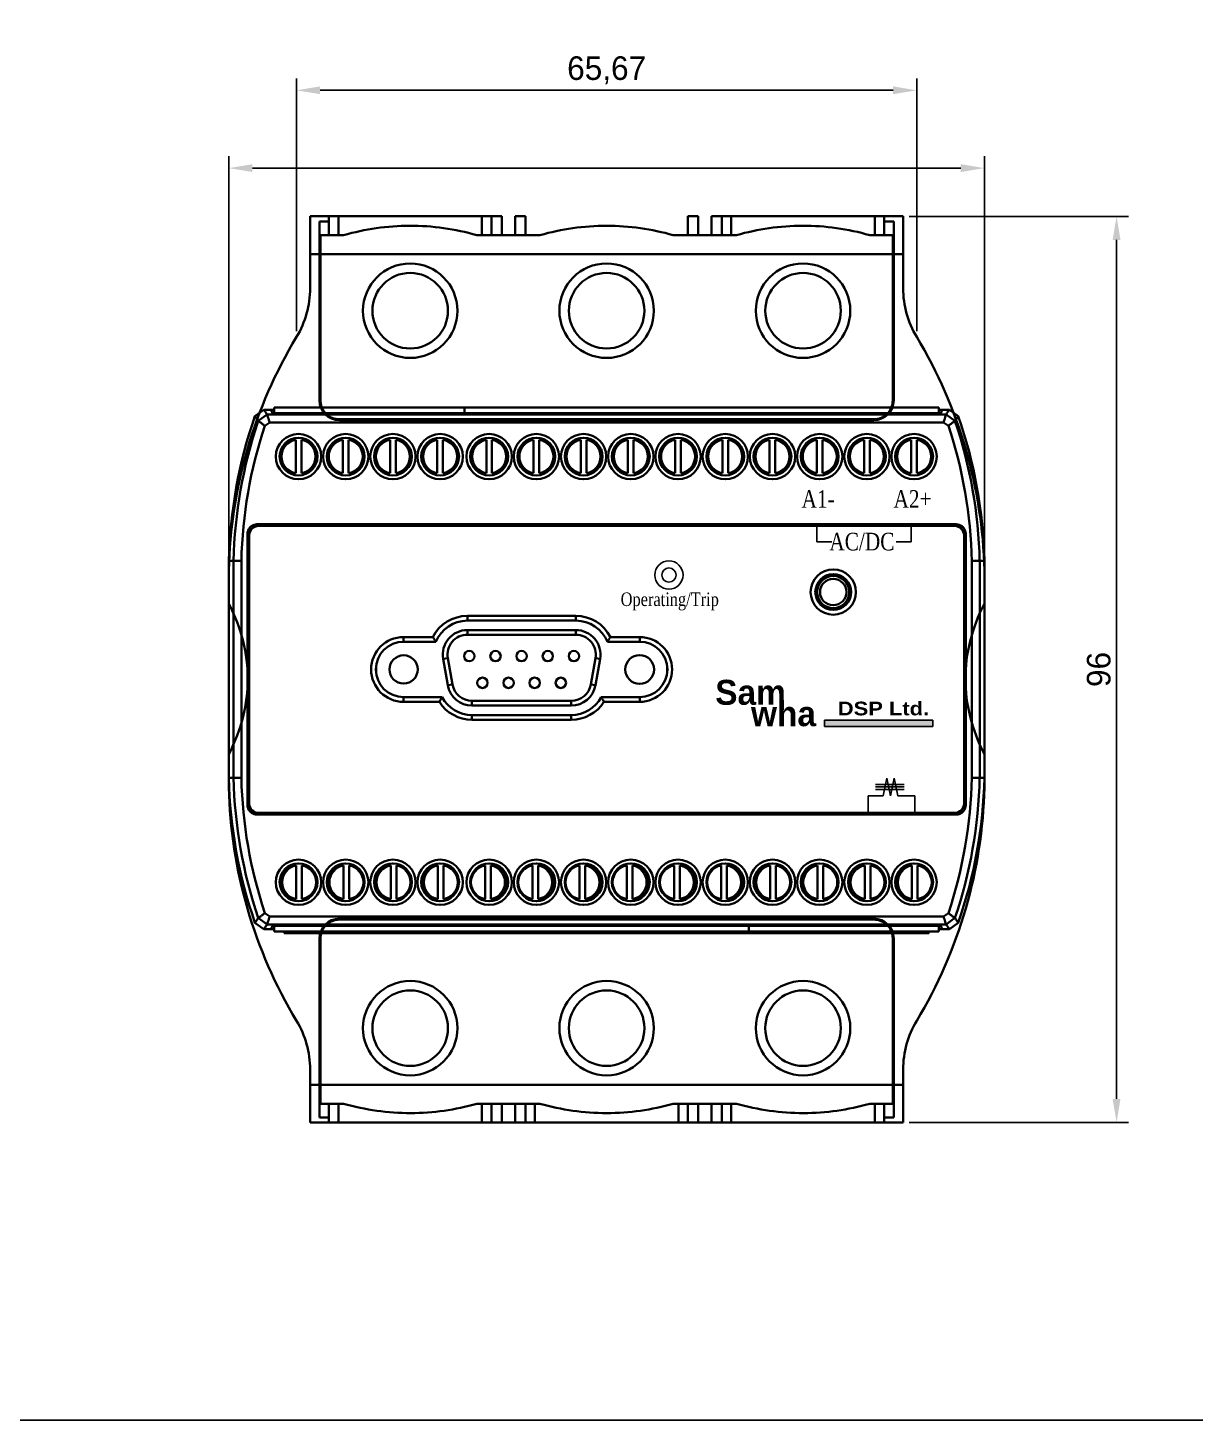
# Model space of a CAD drawing. Header units: millimetres. Extents: x 25 to 865, y 25 to 606.
# Drawn here: x 460.8 to 584.4, y 24.7 to 172.2 of the extents above; entities that cross this region are included whole.
import ezdxf
from ezdxf.enums import TextEntityAlignment as Align

# ---------------------------------------------------------------- set-up
doc = ezdxf.new("R2010")
doc.units = ezdxf.units.MM
doc.linetypes.add('CENTER', pattern=[2, 1.25, -0.25, 0.25, -0.25])
for name, color, linetype in [('02___PRT_ALL_AXES', 7, 'Continuous'), ('03___PRT_ALL_CURVES', 7, 'Continuous'), ('1', 1, 'CENTER'), ('3', 3, 'Continuous'), ('4', 133, 'Continuous'), ('40', 4, 'Continuous'), ('55', 5, 'Continuous'), ('도면층1', 7, 'Continuous')]:
    doc.layers.add(name, color=color, linetype=linetype)
doc.styles.add('SS', font='batang.ttc', dxfattribs={"width": 0.8})
doc.styles.get("Standard").update_dxf_attribs({"font": 'BareunDotumPro1.ttf'})
doc.dimstyles.new('ISO-25', dxfattribs={"dimtxt": 2.5, "dimasz": 2.5, "dimexe": 1.25, "dimexo": 0.625, "dimtad": 1, "dimtxsty": 'Standard', "dimcen": 2.5, "dimadec": 0, "dimazin": 0, "dimtfac": 1, "dimtmove": 0, "dimatfit": 3, "dimfxl": 0, "dimarcsym": 0})

# ---------------------------------------------------------------- blocks, each defined once
blk = doc.blocks.new('*D32')
at = {"color": 0, "lineweight": -2}
for p, q in [((554.08, 152.2), (577.31, 152.2)), ((576.06, 58.7), (576.06, 149.7)), ((554.08, 56.2), (577.31, 56.2))]:
    blk.add_line(p, q, dxfattribs=at)
at = {"color": 0}
for points in [[(576.47, 149.7), (575.64, 149.7), (576.06, 152.2)], [(575.64, 58.7), (576.47, 58.7), (576.06, 56.2)]]:
    blk.add_solid(points, dxfattribs=at)
at = {"layer": 'Defpoints', "color": 0}
for p in [(553.46, 152.2), (576.06, 152.2), (553.46, 56.2)]:
    blk.add_point(p, dxfattribs=at)
at = {"color": 0, "insert": (574.18, 104.2), "char_height": 2.5, "attachment_point": 5, "rotation": 90}
blk.add_mtext('96', dxfattribs=at)
blk = doc.blocks.new('*D40')
at = {"color": 0, "lineweight": -2}
for p, q in [((489.22, 140.05), (489.22, 166.8)), ((554.89, 140.05), (554.89, 166.8)), ((491.72, 165.55), (552.39, 165.55))]:
    blk.add_line(p, q, dxfattribs=at)
at = {"color": 0}
for points in [[(491.72, 165.97), (491.72, 165.14), (489.22, 165.55)], [(552.39, 165.14), (552.39, 165.97), (554.89, 165.55)]]:
    blk.add_solid(points, dxfattribs=at)
at = {"layer": 'Defpoints', "color": 0}
for p in [(554.89, 165.55), (489.22, 139.42), (554.89, 139.42)]:
    blk.add_point(p, dxfattribs=at)
at = {"color": 0, "insert": (522.06, 167.67), "char_height": 2.5, "attachment_point": 5}
blk.add_mtext('65,67', dxfattribs=at)

msp = doc.modelspace()

# ---------------------------------------------------------------- hatches: boundary and pattern name
msp.add_hatch(color=5).paths.add_polyline_path([(545.133, 98.173), (545.133, 98.826), (556.603, 98.826), (556.603, 98.173)])

# ---------------------------------------------------------------- linework, layer by layer
for p, q in [((482.057, 116.329), (482.057, 158.561)), ((562.057, 116.329), (562.057, 158.561)), ((484.557, 157.311), (559.557, 157.311)), ((545.919, 117.727), (544.321, 117.727)), ((554.321, 117.727), (552.723, 117.727)), ((550.532, 92.012), (553.565, 92.012)), ((550.532, 91.753), (553.565, 91.753)), ((550.532, 91.495), (553.565, 91.495)), ((551.347, 90.819), (551.737, 92.688)), ((551.737, 92.688), (552.127, 90.819)), ((552.127, 90.819), (552.517, 92.688)), ((552.517, 92.688), (552.907, 90.819)), ((551.347, 90.819), (549.749, 90.819)), ((554.684, 90.819), (552.907, 90.819))]:
    msp.add_line(p, q)
at = {"color": 0, "linetype": 'ByBlock', "lineweight": 35}
for p, q in [((484.818, 131.033), (485.762, 131.704)), ((485.762, 131.704), (486.867, 131.704)), ((486.508, 131.704), (486.677, 131.366)), ((557.436, 131.366), (486.677, 131.366)), ((486.867, 131.954), (506.992, 131.954)), ((486.867, 131.366), (486.867, 131.954)), ((506.992, 131.954), (506.992, 131.366)), ((506.994, 131.954), (557.244, 131.954)), ((506.994, 131.366), (506.994, 131.954)), ((557.244, 131.954), (557.244, 131.366)), ((557.244, 131.704), (558.351, 131.704)), ((557.605, 131.704), (557.436, 131.366)), ((558.351, 131.704), (559.295, 131.033)), ((486.116, 131.208), (485.17, 130.53)), ((486.382, 130.38), (485.869, 130.013)), ((557.997, 131.208), (486.116, 131.208)), ((557.731, 130.38), (486.382, 130.38)), ((558.245, 130.013), (557.731, 130.38)), ((558.944, 130.53), (557.997, 131.208)), ((489.129, 128.529), (489.129, 124.979)), ((489.729, 128.529), (489.729, 124.979)), ((494.129, 128.529), (494.129, 124.979)), ((494.729, 128.529), (494.729, 124.979)), ((499.129, 128.529), (499.129, 124.979)), ((499.729, 128.529), (499.729, 124.979)), ((504.129, 128.529), (504.129, 124.979)), ((504.729, 128.529), (504.729, 124.979)), ((509.319, 128.529), (509.319, 124.979)), ((509.919, 128.529), (509.919, 124.979)), ((514.319, 128.529), (514.319, 124.979)), ((514.919, 128.529), (514.919, 124.979)), ((519.319, 128.529), (519.319, 124.979)), ((519.919, 128.529), (519.919, 124.979)), ((524.319, 128.529), (524.319, 124.979)), ((524.919, 128.529), (524.919, 124.979)), ((529.319, 128.529), (529.319, 124.979)), ((529.919, 128.529), (529.919, 124.979)), ((534.319, 128.529), (534.319, 124.979)), ((534.919, 128.529), (534.919, 124.979)), ((539.319, 128.529), (539.319, 124.979)), ((539.919, 128.529), (539.919, 124.979)), ((544.319, 128.529), (544.319, 124.979)), ((544.919, 128.529), (544.919, 124.979)), ((549.319, 128.529), (549.319, 124.979)), ((549.919, 128.529), (549.919, 124.979)), ((554.319, 128.529), (554.319, 124.979)), ((554.919, 128.529), (554.919, 124.979)), ((559.081, 119.579), (485.032, 119.579)), ((485.032, 119.579), (485.056, 119.554)), ((559.057, 119.554), (485.056, 119.554)), ((559.081, 119.579), (559.057, 119.554)), ((484.032, 118.579), (484.032, 89.83)), ((484.032, 118.579), (484.057, 118.554)), ((484.057, 118.554), (484.057, 89.854)), ((484.207, 118.404), (484.207, 90.004)), ((558.907, 119.404), (485.207, 119.404)), ((559.907, 90.004), (559.907, 118.404)), ((560.081, 118.579), (560.057, 118.554)), ((560.057, 89.854), (560.057, 118.554)), ((560.081, 89.83), (560.081, 118.579)), ((482.057, 92.704), (482.057, 115.704)), ((482.057, 115.704), (482.552, 115.699)), ((482.552, 115.699), (482.552, 92.71)), ((483.38, 115.699), (482.552, 115.699)), ((483.38, 115.683), (483.38, 92.725)), ((560.733, 115.699), (561.561, 115.699)), ((560.733, 92.725), (560.733, 115.683)), ((562.057, 115.704), (561.561, 115.699)), ((561.561, 92.71), (561.561, 115.699)), ((562.057, 115.704), (562.057, 92.704)), ((507.307, 109.874), (507.307, 109.374)), ((507.307, 109.874), (518.807, 109.874)), ((507.307, 109.374), (518.807, 109.374)), ((518.807, 109.874), (518.807, 109.374)), ((507.307, 107.874), (507.307, 108.374)), ((518.807, 108.374), (507.307, 108.374)), ((518.807, 107.874), (507.307, 107.874)), ((518.807, 107.874), (518.807, 108.374)), ((500.557, 107.639), (500.557, 107.139)), ((500.557, 107.639), (503.655, 107.639)), ((500.557, 107.139), (503.975, 107.139)), ((522.138, 107.139), (525.557, 107.139)), ((522.458, 107.639), (525.557, 107.639)), ((525.557, 107.639), (525.557, 107.139)), ((505.238, 105.41), (504.746, 105.323)), ((504.746, 105.323), (505.24, 102.523)), ((505.238, 105.41), (505.732, 102.61)), ((520.381, 102.61), (520.875, 105.41)), ((520.873, 102.523), (521.367, 105.323)), ((520.875, 105.41), (521.367, 105.323)), ((505.732, 102.61), (505.24, 102.523)), ((520.381, 102.61), (520.873, 102.523)), ((500.557, 100.769), (500.557, 101.269)), ((504.63, 101.269), (500.557, 101.269)), ((504.344, 100.769), (500.557, 100.769)), ((507.8, 100.874), (507.8, 100.374)), ((507.8, 100.874), (518.313, 100.874)), ((507.8, 100.374), (518.313, 100.374)), ((518.313, 100.874), (518.313, 100.374)), ((525.557, 101.269), (521.483, 101.269)), ((525.557, 100.769), (521.769, 100.769)), ((525.557, 100.769), (525.557, 101.269)), ((507.8, 98.874), (507.8, 99.374)), ((518.313, 99.374), (507.8, 99.374)), ((518.313, 98.874), (507.8, 98.874)), ((518.313, 98.874), (518.313, 99.374)), ((482.057, 92.704), (482.552, 92.71)), ((483.38, 92.71), (482.552, 92.71)), ((560.733, 92.71), (561.561, 92.71)), ((562.057, 92.704), (561.561, 92.71)), ((484.032, 89.83), (484.057, 89.854)), ((485.032, 88.83), (485.056, 88.854)), ((485.032, 88.83), (559.081, 88.83)), ((485.056, 88.854), (559.057, 88.854)), ((485.207, 89.004), (558.907, 89.004)), ((559.081, 88.83), (559.057, 88.854)), ((560.081, 89.83), (560.057, 89.854)), ((489.194, 79.879), (489.194, 83.429)), ((489.794, 79.879), (489.794, 83.429)), ((494.194, 79.879), (494.194, 83.429)), ((494.794, 79.879), (494.794, 83.429)), ((499.194, 79.879), (499.194, 83.429)), ((499.794, 79.879), (499.794, 83.429)), ((504.194, 79.879), (504.194, 83.429)), ((504.794, 79.879), (504.794, 83.429)), ((509.194, 79.879), (509.194, 83.429)), ((509.794, 79.879), (509.794, 83.429)), ((514.194, 79.879), (514.194, 83.429)), ((514.794, 79.879), (514.794, 83.429)), ((519.194, 79.879), (519.194, 83.429)), ((519.794, 79.879), (519.794, 83.429)), ((524.194, 79.879), (524.194, 83.429)), ((524.794, 79.879), (524.794, 83.429)), ((529.194, 79.879), (529.194, 83.429)), ((529.794, 79.879), (529.794, 83.429)), ((534.194, 79.879), (534.194, 83.429)), ((534.794, 79.879), (534.794, 83.429)), ((539.384, 79.879), (539.384, 83.429)), ((539.984, 79.879), (539.984, 83.429)), ((544.384, 79.879), (544.384, 83.429)), ((544.984, 79.879), (544.984, 83.429)), ((549.384, 79.879), (549.384, 83.429)), ((549.984, 79.879), (549.984, 83.429)), ((554.384, 79.879), (554.384, 83.429)), ((554.984, 79.879), (554.984, 83.429)), ((485.869, 78.396), (486.382, 78.028)), ((557.731, 78.028), (558.245, 78.396)), ((485.762, 76.704), (484.818, 77.375)), ((485.17, 77.878), (486.116, 77.2)), ((486.869, 76.704), (485.762, 76.704)), ((486.116, 77.2), (557.997, 77.2)), ((486.382, 78.028), (557.731, 78.028)), ((486.508, 76.704), (486.677, 77.043)), ((486.677, 77.043), (557.436, 77.043)), ((486.869, 76.454), (486.869, 77.043)), ((537.119, 77.043), (537.119, 76.454)), ((537.122, 76.454), (537.122, 77.043)), ((557.247, 77.043), (557.247, 76.454)), ((558.351, 76.704), (557.247, 76.704)), ((557.605, 76.704), (557.436, 77.043)), ((557.997, 77.2), (558.944, 77.878)), ((559.295, 77.375), (558.351, 76.704)), ((537.119, 76.454), (486.869, 76.454)), ((487.917, 76.454), (487.919, 76.284)), ((556.194, 76.284), (487.919, 76.284)), ((500.555, 76.284), (500.555, 76.454)), ((557.247, 76.454), (537.122, 76.454)), ((543.558, 76.284), (543.558, 76.454)), ((556.197, 76.454), (556.194, 76.284))]:
    msp.add_line(p, q, dxfattribs=at)
at = {"color": 7, "linetype": 'Continuous'}
for p, q in [((544.321, 117.727), (544.321, 119.426)), ((554.321, 117.727), (554.321, 119.426)), ((549.749, 89.121), (549.749, 90.819)), ((554.684, 89.121), (554.684, 90.819))]:
    msp.add_line(p, q, dxfattribs=at)
at = {"color": 5}
for p, q in [((545.133, 98.826), (556.603, 98.826)), ((545.133, 98.173), (545.133, 98.826)), ((556.603, 98.826), (556.603, 98.173)), ((556.603, 98.173), (545.133, 98.173))]:
    msp.add_line(p, q, dxfattribs=at)
msp.add_lwpolyline([(25.35, 605.717), (865.266, 605.717), (865.266, 24.679), (25.35, 24.679)], close=True)
at = {"color": 0, "linetype": 'ByBlock', "lineweight": 35}
for centre, radius in [((489.429, 126.754), 2.4), ((489.429, 126.754), 2), ((494.429, 126.754), 2.4), ((494.429, 126.754), 2), ((499.429, 126.754), 2.4), ((499.429, 126.754), 2), ((504.429, 126.754), 2.4), ((504.429, 126.754), 2), ((509.619, 126.754), 2.4), ((509.619, 126.754), 2), ((514.619, 126.754), 2.4), ((514.619, 126.754), 2), ((519.619, 126.754), 2.4), ((519.619, 126.754), 2), ((524.619, 126.754), 2.4), ((524.619, 126.754), 2), ((529.619, 126.754), 2.4), ((529.619, 126.754), 2), ((534.619, 126.754), 2.4), ((534.619, 126.754), 2), ((539.619, 126.754), 2.4), ((539.619, 126.754), 2), ((544.619, 126.754), 2.4), ((544.619, 126.754), 2), ((549.619, 126.754), 2.4), ((549.619, 126.754), 2), ((554.619, 126.754), 2.4), ((554.619, 126.754), 2), ((546.057, 112.404), 2.4), ((546.057, 112.404), 1.9), ((546.057, 112.404), 1.7), ((546.057, 112.404), 1.4), ((507.517, 105.624), 0.55), ((510.287, 105.624), 0.55), ((513.057, 105.624), 0.55), ((515.827, 105.624), 0.55), ((518.597, 105.624), 0.55), ((508.907, 102.784), 0.55), ((511.677, 102.784), 0.55), ((514.437, 102.784), 0.55), ((517.207, 102.784), 0.55), ((489.429, 81.654), 2.4), ((489.429, 81.654), 2), ((494.429, 81.654), 2.4), ((494.429, 81.654), 2), ((499.429, 81.654), 2.4), ((499.429, 81.654), 2), ((504.429, 81.654), 2.4), ((504.429, 81.654), 2), ((509.619, 81.654), 2.4), ((509.619, 81.654), 2), ((514.619, 81.654), 2.4), ((514.619, 81.654), 2), ((519.619, 81.654), 2.4), ((519.619, 81.654), 2), ((524.619, 81.654), 2.4), ((524.619, 81.654), 2), ((529.619, 81.654), 2.4), ((529.619, 81.654), 2), ((534.619, 81.654), 2.4), ((534.619, 81.654), 2), ((539.619, 81.654), 2.4), ((539.619, 81.654), 2), ((544.619, 81.654), 2.4), ((544.619, 81.654), 2), ((549.619, 81.654), 2.4), ((549.619, 81.654), 2), ((554.619, 81.654), 2.4), ((554.619, 81.654), 2)]:
    msp.add_circle(centre, radius, dxfattribs=at)
for centre, radius, start, end in [((532.045, 114.613), 50, 160.82791, 178.74912), ((532.045, 114.613), 49.504, 161.24388, 178.74287), ((532.045, 114.613), 48.677, 161.5561, 178.73961), ((512.068, 114.613), 48.677, 1.26039, 18.4439), ((512.068, 114.613), 49.504, 1.25713, 18.75612), ((512.068, 114.613), 50, 1.25088, 19.17209), ((489.429, 126.754), 1.8, 99.59407, 260.40593), ((489.429, 126.754), 1.8, 279.59407, 80.40593), ((494.429, 126.754), 1.8, 99.59407, 260.40593), ((494.429, 126.754), 1.8, 279.59407, 80.40593), ((499.429, 126.754), 1.8, 99.59407, 260.40593), ((499.429, 126.754), 1.8, 279.59407, 80.40593), ((504.429, 126.754), 1.8, 99.59407, 260.40593), ((504.429, 126.754), 1.8, 279.59407, 80.40593), ((509.619, 126.754), 1.8, 99.59407, 260.40593), ((509.619, 126.754), 1.8, 279.59407, 80.40593), ((514.619, 126.754), 1.8, 99.59407, 260.40593), ((514.619, 126.754), 1.8, 279.59407, 80.40593), ((519.619, 126.754), 1.8, 99.59407, 260.40593), ((519.619, 126.754), 1.8, 279.59407, 80.40593), ((524.619, 126.754), 1.8, 99.59407, 260.40593), ((524.619, 126.754), 1.8, 279.59407, 80.40593), ((529.619, 126.754), 1.8, 99.59407, 260.40593), ((529.619, 126.754), 1.8, 279.59407, 80.40593), ((534.619, 126.754), 1.8, 99.59407, 260.40593), ((534.619, 126.754), 1.8, 279.59407, 80.40593), ((539.619, 126.754), 1.8, 99.59407, 260.40593), ((539.619, 126.754), 1.8, 279.59407, 80.40593), ((544.619, 126.754), 1.8, 99.59407, 260.40593), ((544.619, 126.754), 1.8, 279.59407, 80.40593), ((549.619, 126.754), 1.8, 99.59407, 260.40593), ((549.619, 126.754), 1.8, 279.59407, 80.40593), ((554.619, 126.754), 1.8, 99.59407, 260.40593), ((554.619, 126.754), 1.8, 279.59407, 80.40593), ((485.207, 118.404), 1, 90, 180), ((558.907, 118.404), 1, 0, 90), ((507.307, 105.774), 4.1, 90, 152.94355), ((507.307, 105.774), 3.6, 90, 157.71793), ((518.807, 105.774), 4.1, 27.05719, 90), ((518.807, 105.774), 3.6, 22.28207, 90), ((507.307, 105.774), 2.6, 90, 190), ((507.307, 105.774), 2.1, 90, 190), ((518.807, 105.774), 2.6, 350, 90), ((518.807, 105.774), 2.1, 350, 90), ((500.557, 104.204), 3.435, 90, 270), ((500.557, 104.204), 2.935, 90, 270), ((525.557, 104.204), 3.435, 270, 90), ((525.557, 104.204), 2.935, 270, 90), ((507.8, 102.974), 2.6, 190, 270), ((507.8, 102.974), 2.1, 190, 270), ((518.313, 102.974), 2.1, 270, 350), ((518.313, 102.974), 2.6, 270, 350), ((507.8, 102.974), 4.1, 212.5345, 270), ((507.8, 102.974), 3.6, 208.26896, 270), ((518.313, 102.974), 3.6, 270, 331.73104), ((518.313, 102.974), 4.1, 270, 327.4655), ((532.045, 93.796), 50, 181.25088, 199.17209), ((532.045, 93.796), 49.504, 181.25713, 198.75612), ((532.045, 93.796), 48.677, 181.26039, 198.4439), ((512.068, 93.796), 48.677, 341.5561, 358.73961), ((512.068, 93.796), 49.504, 341.24388, 358.74287), ((512.068, 93.796), 50, 340.82791, 358.74912), ((485.207, 90.004), 1, 180, 270), ((558.907, 90.004), 1, 270, 0), ((489.494, 81.654), 1.8, 99.59407, 260.40593), ((489.494, 81.654), 1.8, 279.59407, 80.40593), ((494.494, 81.654), 1.8, 99.59407, 260.40593), ((494.494, 81.654), 1.8, 279.59407, 80.40593), ((499.494, 81.654), 1.8, 99.59407, 260.40593), ((499.494, 81.654), 1.8, 279.59407, 80.40593), ((504.494, 81.654), 1.8, 99.59407, 260.40593), ((504.494, 81.654), 1.8, 279.59407, 80.40593), ((509.494, 81.654), 1.8, 99.59407, 260.40593), ((509.494, 81.654), 1.8, 279.59407, 80.40593), ((514.494, 81.654), 1.8, 99.59407, 260.40593), ((514.494, 81.654), 1.8, 279.59407, 80.40593), ((519.494, 81.654), 1.8, 99.59407, 260.40593), ((519.494, 81.654), 1.8, 279.59407, 80.40593), ((524.494, 81.654), 1.8, 99.59407, 260.40593), ((524.494, 81.654), 1.8, 279.59407, 80.40593), ((529.494, 81.654), 1.8, 99.59407, 260.40593), ((529.494, 81.654), 1.8, 279.59407, 80.40593), ((534.494, 81.654), 1.8, 99.59407, 260.40593), ((534.494, 81.654), 1.8, 279.59407, 80.40593), ((539.684, 81.654), 1.8, 99.59407, 260.40593), ((539.684, 81.654), 1.8, 279.59407, 80.40593), ((544.684, 81.654), 1.8, 99.59407, 260.40593), ((544.684, 81.654), 1.8, 279.59407, 80.40593), ((549.684, 81.654), 1.8, 99.59407, 260.40593), ((549.684, 81.654), 1.8, 279.59407, 80.40593), ((554.684, 81.654), 1.8, 99.59407, 260.40593), ((554.684, 81.654), 1.8, 279.59407, 80.40593)]:
    msp.add_arc(centre, radius, start, end, dxfattribs=at)
for points, knots in [([(486.116, 131.208), (486.081, 131.257), (486.004, 131.365), (485.886, 131.53), (485.803, 131.647), (485.762, 131.704)], [0, 0, 0, 0, 0.17899192, 0.39786681, 0.60925193, 0.60925193, 0.60925193, 0.60925193]), ([(557.997, 131.208), (558.032, 131.257), (558.109, 131.364), (558.227, 131.53), (558.31, 131.647), (558.351, 131.704)], [0, 0, 0, 0, 0.17820854, 0.39708416, 0.60925193, 0.60925193, 0.60925193, 0.60925193]), ([(485.169, 130.53), (485.135, 130.579), (485.058, 130.689), (484.941, 130.856), (484.858, 130.975), (484.818, 131.033)], [0, 0, 0, 0, 0.18024777, 0.40064801, 0.61349574, 0.61349574, 0.61349574, 0.61349574]), ([(485.169, 130.53), (485.244, 130.473), (485.405, 130.37), (485.632, 130.189), (485.79, 130.073), (485.869, 130.013)], [0, 0, 0, 0, 0.28246747, 0.5729897, 0.87011684, 0.87011684, 0.87011684, 0.87011684]), ([(486.116, 131.208), (486.146, 131.119), (486.191, 130.933), (486.29, 130.66), (486.35, 130.474), (486.382, 130.38)], [0, 0, 0, 0, 0.28287008, 0.57326512, 0.86975369, 0.86975369, 0.86975369, 0.86975369]), ([(557.997, 131.208), (557.967, 131.119), (557.922, 130.933), (557.823, 130.66), (557.763, 130.474), (557.731, 130.38)], [0, 0, 0, 0, 0.28287466, 0.57326965, 0.86975368, 0.86975368, 0.86975368, 0.86975368]), ([(558.944, 130.53), (558.869, 130.473), (558.708, 130.37), (558.481, 130.189), (558.323, 130.073), (558.244, 130.013)], [0, 0, 0, 0, 0.28246279, 0.57298506, 0.87011686, 0.87011686, 0.87011686, 0.87011686]), ([(558.944, 130.53), (558.978, 130.579), (559.055, 130.688), (559.172, 130.856), (559.255, 130.975), (559.295, 131.033)], [0, 0, 0, 0, 0.17945891, 0.39985993, 0.61349574, 0.61349574, 0.61349574, 0.61349574]), ([(484.032, 118.579), (484.032, 118.683), (484.065, 118.893), (484.21, 119.176), (484.435, 119.401), (484.718, 119.546), (484.928, 119.579), (485.032, 119.579)], [0, 0, 0, 0, 0.31286, 0.6256693, 0.9384589, 1.2512679, 1.5641278, 1.5641278, 1.5641278, 1.5641278]), ([(485.056, 119.554), (484.952, 119.554), (484.742, 119.521), (484.459, 119.377), (484.234, 119.152), (484.09, 118.869), (484.057, 118.659), (484.057, 118.554)], [0, 0, 0, 0, 0.3128599, 0.6256689, 0.9384586, 1.2512678, 1.5641278, 1.5641278, 1.5641278, 1.5641278]), ([(560.057, 118.554), (560.057, 118.659), (560.023, 118.869), (559.879, 119.152), (559.654, 119.377), (559.371, 119.521), (559.161, 119.554), (559.057, 119.554)], [0, 0, 0, 0, 0.3128599, 0.6256689, 0.9384586, 1.2512678, 1.5641278, 1.5641278, 1.5641278, 1.5641278]), ([(559.081, 119.579), (559.185, 119.579), (559.395, 119.546), (559.679, 119.401), (559.903, 119.176), (560.048, 118.893), (560.081, 118.683), (560.081, 118.579)], [0, 0, 0, 0, 0.31286, 0.6256693, 0.9384589, 1.2512679, 1.5641278, 1.5641278, 1.5641278, 1.5641278]), ([(503.975, 107.139), (503.939, 107.193), (503.867, 107.302), (503.76, 107.469), (503.69, 107.582), (503.655, 107.639)], [0, 0, 0, 0, 0.19415575, 0.39205987, 0.59372276, 0.59372276, 0.59372276, 0.59372276]), ([(522.138, 107.139), (522.174, 107.193), (522.246, 107.302), (522.352, 107.469), (522.423, 107.582), (522.458, 107.639)], [0, 0, 0, 0, 0.19410924, 0.39200941, 0.59371784, 0.59371784, 0.59371784, 0.59371784]), ([(504.63, 101.269), (504.597, 101.215), (504.533, 101.106), (504.438, 100.939), (504.375, 100.826), (504.344, 100.769)], [0, 0, 0, 0, 0.18852858, 0.38053284, 0.57601707, 0.57601707, 0.57601707, 0.57601707]), ([(521.483, 101.269), (521.516, 101.215), (521.58, 101.106), (521.675, 100.939), (521.738, 100.826), (521.769, 100.769)], [0, 0, 0, 0, 0.18852858, 0.38053284, 0.57601707, 0.57601707, 0.57601707, 0.57601707]), ([(485.032, 88.83), (484.928, 88.83), (484.718, 88.863), (484.435, 89.007), (484.21, 89.232), (484.065, 89.515), (484.032, 89.725), (484.032, 89.83)], [0, 0, 0, 0, 0.31286, 0.6256693, 0.9384589, 1.2512679, 1.5641278, 1.5641278, 1.5641278, 1.5641278]), ([(484.057, 89.854), (484.057, 89.75), (484.09, 89.54), (484.234, 89.257), (484.459, 89.032), (484.742, 88.887), (484.952, 88.854), (485.056, 88.854)], [0, 0, 0, 0, 0.3128599, 0.6256689, 0.9384586, 1.2512678, 1.5641278, 1.5641278, 1.5641278, 1.5641278]), ([(559.057, 88.854), (559.161, 88.854), (559.371, 88.887), (559.654, 89.032), (559.879, 89.257), (560.023, 89.54), (560.057, 89.75), (560.057, 89.854)], [0, 0, 0, 0, 0.3128599, 0.6256689, 0.9384586, 1.2512678, 1.5641278, 1.5641278, 1.5641278, 1.5641278]), ([(560.081, 89.83), (560.081, 89.725), (560.048, 89.515), (559.903, 89.232), (559.679, 89.007), (559.395, 88.863), (559.185, 88.83), (559.081, 88.83)], [0, 0, 0, 0, 0.31286, 0.6256693, 0.9384589, 1.2512679, 1.5641278, 1.5641278, 1.5641278, 1.5641278]), ([(485.169, 77.878), (485.244, 77.935), (485.405, 78.038), (485.632, 78.219), (485.79, 78.336), (485.869, 78.396)], [0, 0, 0, 0, 0.28246295, 0.57298523, 0.87011684, 0.87011684, 0.87011684, 0.87011684]), ([(558.944, 77.878), (558.869, 77.935), (558.708, 78.038), (558.481, 78.219), (558.323, 78.336), (558.244, 78.396)], [0, 0, 0, 0, 0.28246763, 0.57298986, 0.87011682, 0.87011682, 0.87011682, 0.87011682]), ([(485.169, 77.878), (485.135, 77.829), (485.059, 77.72), (484.941, 77.553), (484.859, 77.434), (484.818, 77.375)], [0, 0, 0, 0, 0.17945891, 0.39985993, 0.61349574, 0.61349574, 0.61349574, 0.61349574]), ([(486.116, 77.2), (486.081, 77.152), (486.004, 77.044), (485.886, 76.879), (485.803, 76.762), (485.762, 76.704)], [0, 0, 0, 0, 0.17820854, 0.39708416, 0.60925193, 0.60925193, 0.60925193, 0.60925193]), ([(486.116, 77.2), (486.146, 77.29), (486.191, 77.476), (486.29, 77.748), (486.35, 77.934), (486.382, 78.028)], [0, 0, 0, 0, 0.28287466, 0.57326965, 0.86975368, 0.86975368, 0.86975368, 0.86975368]), ([(557.997, 77.2), (557.967, 77.29), (557.922, 77.476), (557.823, 77.748), (557.763, 77.934), (557.731, 78.028)], [0, 0, 0, 0, 0.28287008, 0.57326512, 0.86975369, 0.86975369, 0.86975369, 0.86975369]), ([(557.997, 77.2), (558.032, 77.152), (558.109, 77.044), (558.227, 76.879), (558.311, 76.762), (558.351, 76.704)], [0, 0, 0, 0, 0.17899192, 0.39786681, 0.60925193, 0.60925193, 0.60925193, 0.60925193]), ([(558.944, 77.878), (558.978, 77.829), (559.055, 77.72), (559.172, 77.552), (559.255, 77.434), (559.295, 77.375)], [0, 0, 0, 0, 0.18024777, 0.40064801, 0.61349574, 0.61349574, 0.61349574, 0.61349574])]:
    msp.add_open_spline(points, degree=3, knots=knots, dxfattribs=at)
for points in [[(484.557, 157.727), (484.557, 156.894), (482.057, 157.311)], [(559.557, 157.727), (559.557, 156.894), (562.057, 157.311)]]:
    msp.add_solid(points)
at = {"layer": '02___PRT_ALL_AXES', "color": 0, "linetype": 'ByBlock', "lineweight": 35}
for p, q in [((497.652, 103.832), (497.652, 104.578)), ((528.462, 104.577), (528.462, 103.831))]:
    msp.add_line(p, q, dxfattribs=at)
for centre, radius in [((500.557, 104.204), 1.5), ((525.557, 104.204), 1.525)]:
    msp.add_circle(centre, radius, dxfattribs=at)
for centre, start, end in [((489.494, 81.654), 93.69703, 266.30815), ((494.494, 81.654), 93.69703, 266.30815), ((499.494, 81.654), 93.69703, 266.30815), ((504.494, 81.654), 93.69703, 266.30815), ((509.494, 81.654), 273.69457, 86.30569), ((514.494, 81.654), 273.69457, 86.30569), ((519.494, 81.654), 273.69457, 86.30569), ((524.494, 81.654), 273.69457, 86.30569), ((529.494, 81.654), 273.69457, 86.30569), ((534.494, 81.654), 273.69457, 86.30569), ((539.684, 81.654), 94.22842, 265.77923), ((544.684, 81.654), 94.22842, 265.77923), ((549.684, 81.654), 94.22842, 265.77923), ((554.684, 81.654), 94.22842, 265.77923)]:
    msp.add_arc(centre, 2, start, end, dxfattribs=at)
at = {"layer": '03___PRT_ALL_CURVES', "color": 4, "linetype": 'Continuous'}
msp.add_circle((528.654, 114.204), 0.75, dxfattribs=at)
at = {"layer": '1', "color": 0, "linetype": 'ByBlock', "lineweight": 35}
for centre, radius in [((501.257, 142.204), 5), ((501.257, 142.204), 4), ((522.057, 142.204), 5), ((522.057, 142.204), 4), ((542.857, 142.204), 5), ((542.857, 142.204), 4), ((501.257, 66.204), 5), ((522.057, 66.204), 5), ((542.857, 66.204), 5), ((501.257, 66.204), 4), ((522.057, 66.204), 4), ((542.857, 66.204), 4)]:
    msp.add_circle(centre, radius, dxfattribs=at)
at = {"layer": '3', "color": 0, "linetype": 'ByBlock', "lineweight": 35}
for p, q in [((491.757, 150.204), (494.199, 150.204)), ((491.757, 150.204), (491.757, 148.204)), ((508.314, 150.204), (514.999, 150.204)), ((529.114, 150.204), (535.799, 150.204)), ((549.914, 150.204), (552.357, 150.204)), ((552.357, 148.204), (552.357, 150.204)), ((552.357, 148.204), (491.757, 148.204)), ((491.757, 60.204), (552.357, 60.204)), ((491.757, 60.204), (491.757, 58.204)), ((552.357, 58.204), (552.357, 60.204)), ((494.199, 58.204), (491.757, 58.204)), ((514.999, 58.204), (508.314, 58.204)), ((535.799, 58.204), (529.114, 58.204)), ((552.357, 58.204), (549.914, 58.204))]:
    msp.add_line(p, q, dxfattribs=at)
for points, degree, knots in [([(494.199, 150.204), (496.488, 150.866), (498.81, 151.2), (503.611, 151.209), (506.011, 150.87), (508.314, 150.204)], 3, [0, 0, 0, 0, 0.5, 0.5, 1, 1, 1, 1]), ([(529.114, 150.204), (526.821, 150.867), (524.483, 151.205), (519.624, 151.204), (517.292, 150.867), (514.999, 150.204)], 3, [0, 0, 0, 0, 0.5, 0.5, 1, 1, 1, 1]), ([(535.799, 150.204), (538.088, 150.866), (540.41, 151.2), (545.211, 151.209), (547.611, 150.87), (549.914, 150.204)], 3, [0, 0, 0, 0, 0.5, 0.5, 1, 1, 1, 1]), ([(491.757, 132.704), (491.757, 142.986), (491.757, 148.204)], 1, [0, 0, 0.6633277, 1, 1]), ([(552.357, 132.704), (552.357, 142.986), (552.357, 148.204)], 1, [0, 0, 0.6633277, 1, 1]), ([(491.757, 132.704), (491.757, 132.572), (491.77, 132.442), (491.808, 132.251), (491.823, 132.187), (491.861, 132.062), (491.884, 131.999), (491.959, 131.818), (492.02, 131.703), (492.165, 131.486), (492.25, 131.383), (492.434, 131.198), (492.535, 131.116), (492.698, 131.006), (492.755, 130.972), (492.871, 130.91), (492.988, 130.854), (493.111, 130.81), (493.236, 130.772), (493.3, 130.756), (493.494, 130.717), (493.625, 130.704), (493.757, 130.704)], 3, [0, 0, 0, 0, 0.125, 0.125, 0.1875, 0.1875, 0.25, 0.25, 0.375, 0.375, 0.5, 0.5, 0.625, 0.625, 0.6875, 0.6875, 0.75, 0.8125, 0.8125, 0.875, 0.875, 1, 1, 1, 1]), ([(550.357, 130.704), (550.489, 130.704), (550.618, 130.717), (550.81, 130.755), (550.873, 130.771), (550.999, 130.809), (551.061, 130.831), (551.243, 130.907), (551.358, 130.968), (551.575, 131.113), (551.678, 131.197), (551.863, 131.382), (551.945, 131.482), (552.055, 131.646), (552.089, 131.703), (552.151, 131.818), (552.207, 131.936), (552.251, 132.059), (552.289, 132.184), (552.305, 132.248), (552.344, 132.442), (552.357, 132.572), (552.357, 132.704)], 3, [0, 0, 0, 0, 0.125, 0.125, 0.1875, 0.1875, 0.25, 0.25, 0.375, 0.375, 0.5, 0.5, 0.625, 0.625, 0.6875, 0.6875, 0.75, 0.8125, 0.8125, 0.875, 0.875, 1, 1, 1, 1]), ([(493.757, 77.704), (493.625, 77.704), (493.495, 77.691), (493.303, 77.653), (493.24, 77.637), (493.114, 77.599), (493.052, 77.577), (492.87, 77.502), (492.755, 77.441), (492.538, 77.296), (492.435, 77.211), (492.251, 77.027), (492.168, 76.926), (492.058, 76.762), (492.024, 76.706), (491.962, 76.59), (491.907, 76.472), (491.862, 76.35), (491.824, 76.225), (491.808, 76.161), (491.77, 75.967), (491.757, 75.836), (491.757, 75.704)], 3, [0, 0, 0, 0, 0.125, 0.125, 0.1875, 0.1875, 0.25, 0.25, 0.375, 0.375, 0.5, 0.5, 0.625, 0.625, 0.6875, 0.6875, 0.75, 0.8125, 0.8125, 0.875, 0.875, 1, 1, 1, 1]), ([(552.357, 75.704), (552.357, 75.836), (552.344, 75.966), (552.306, 76.158), (552.29, 76.221), (552.252, 76.347), (552.229, 76.409), (552.154, 76.591), (552.093, 76.705), (551.948, 76.923), (551.863, 77.026), (551.679, 77.21), (551.579, 77.293), (551.415, 77.403), (551.358, 77.437), (551.243, 77.498), (551.125, 77.554), (551.002, 77.598), (550.877, 77.636), (550.813, 77.653), (550.619, 77.691), (550.489, 77.704), (550.357, 77.704)], 3, [0, 0, 0, 0, 0.125, 0.125, 0.1875, 0.1875, 0.25, 0.25, 0.375, 0.375, 0.5, 0.5, 0.625, 0.625, 0.6875, 0.6875, 0.75, 0.8125, 0.8125, 0.875, 0.875, 1, 1, 1, 1]), ([(491.757, 75.704), (491.757, 65.423), (491.757, 60.204)], 1, [0, 0, 0.6633277, 1, 1]), ([(552.357, 75.704), (552.357, 65.423), (552.357, 60.204)], 1, [0, 0, 0.6633277, 1, 1]), ([(508.314, 58.204), (506.025, 57.542), (503.703, 57.209), (498.902, 57.2), (496.502, 57.538), (494.199, 58.204)], 3, [0, 0, 0, 0, 0.5, 0.5, 1, 1, 1, 1]), ([(514.999, 58.204), (517.293, 57.541), (519.63, 57.204), (524.489, 57.205), (526.821, 57.541), (529.114, 58.204)], 3, [0, 0, 0, 0, 0.5, 0.5, 1, 1, 1, 1]), ([(549.914, 58.204), (547.625, 57.542), (545.303, 57.209), (540.502, 57.2), (538.102, 57.538), (535.799, 58.204)], 3, [0, 0, 0, 0, 0.5, 0.5, 1, 1, 1, 1])]:
    msp.add_open_spline(points, degree=degree, knots=knots, dxfattribs=at)
for points in [[(493.757, 130.704), (550.357, 130.704)], [(550.357, 77.704), (493.757, 77.704)]]:
    msp.add_open_spline(points, degree=1, dxfattribs=at)
at = {"layer": '4', "color": 0, "linetype": 'ByBlock', "lineweight": 35}
for p, q in [((482.057, 91.704), (482.057, 95.204)), ((562.057, 95.204), (562.057, 91.704)), ((499.557, 77.804), (499.557, 77.704)), ((509.057, 77.804), (509.057, 77.704)), ((535.057, 77.704), (535.057, 77.804)), ((544.557, 77.704), (544.557, 77.804)), ((491.657, 75.704), (491.657, 60.204)), ((552.457, 75.704), (552.457, 60.204)), ((552.457, 64.204), (552.457, 56.74)), ((490.657, 60.204), (490.657, 61.824)), ((553.457, 60.204), (553.457, 61.824)), ((490.657, 60.204), (491.657, 60.204)), ((490.657, 60.204), (490.657, 56.204)), ((491.657, 60.204), (491.657, 56.74)), ((552.457, 60.204), (553.457, 60.204)), ((553.457, 56.204), (553.457, 60.204)), ((492.657, 56.74), (492.657, 58.205)), ((493.657, 58.204), (493.657, 56.204)), ((508.857, 56.204), (508.857, 58.204)), ((509.857, 58.204), (509.857, 56.204)), ((510.957, 56.204), (510.957, 58.204)), ((512.357, 56.204), (512.357, 58.204)), ((513.457, 56.204), (513.457, 58.204)), ((514.457, 58.204), (514.457, 56.204)), ((529.657, 56.204), (529.657, 58.204)), ((530.657, 58.204), (530.657, 56.204)), ((531.757, 58.204), (531.757, 56.204)), ((533.157, 58.204), (533.157, 56.204)), ((534.257, 56.204), (534.257, 58.204)), ((535.257, 58.204), (535.257, 56.204)), ((550.457, 56.204), (550.457, 58.204)), ((551.457, 56.74), (551.457, 58.205)), ((490.657, 56.204), (492.657, 56.204)), ((492.657, 56.74), (491.657, 56.74)), ((492.657, 56.204), (492.657, 56.74)), ((493.657, 56.204), (492.657, 56.204)), ((493.657, 56.204), (508.857, 56.204)), ((509.857, 56.204), (508.857, 56.204)), ((509.857, 56.204), (510.957, 56.204)), ((512.357, 56.204), (510.957, 56.204)), ((512.357, 56.204), (513.457, 56.204)), ((514.457, 56.204), (513.457, 56.204)), ((514.457, 56.204), (529.657, 56.204)), ((530.657, 56.204), (529.657, 56.204)), ((530.657, 56.204), (531.757, 56.204)), ((531.757, 56.204), (533.157, 56.204)), ((533.157, 56.204), (534.257, 56.204)), ((535.257, 56.204), (534.257, 56.204)), ((550.457, 56.204), (535.257, 56.204)), ((551.457, 56.204), (550.457, 56.204)), ((551.457, 56.74), (551.457, 56.204)), ((552.457, 56.74), (551.457, 56.74)), ((551.457, 56.204), (553.457, 56.204))]:
    msp.add_line(p, q, dxfattribs=at)
msp.add_arc((532.045, 92.796), 50, 181.25088, 211.0777, dxfattribs=at)
at = {"layer": '4', "color": 0, "linetype": 'ByBlock', "lineweight": 35, "extrusion": (0, 0, -1)}
for centre, radius, start, end in [((-512.068, 92.796), 50, 181.25088, 211.0777), ((-493.757, 75.704), 2.1, 0, 90), ((-550.357, 75.704), 2.1, 90, 180), ((-480.657, 61.824), 10, 148.9223, 180), ((-563.457, 61.824), 10, 0, 31.0777)]:
    msp.add_arc(centre, radius, start, end, dxfattribs=at)
at = {"layer": '4', "color": 0, "linetype": 'ByBlock', "lineweight": 35}
for points in [[(482.057, 95.204), (483.39, 97.871), (484.057, 100.538), (484.057, 103.204)], [(560.057, 103.204), (560.057, 100.538), (560.723, 97.871), (562.057, 95.204)], [(500.457, 77.704), (500.457, 77.738), (500.457, 77.771), (500.457, 77.804)], [(508.157, 77.704), (508.157, 77.738), (508.157, 77.771), (508.157, 77.804)], [(535.957, 77.804), (535.957, 77.771), (535.957, 77.738), (535.957, 77.704)], [(543.657, 77.804), (543.657, 77.771), (543.657, 77.738), (543.657, 77.704)]]:
    msp.add_open_spline(points, degree=3, dxfattribs=at)
msp.add_open_spline([(550.357, 77.804), (540.923, 77.804), (531.49, 77.804), (522.057, 77.804), (513.1, 77.804), (504.144, 77.804), (495.187, 77.804), (494.71, 77.804), (494.233, 77.804), (493.757, 77.804)], degree=3, knots=[0, 0, 0, 0, 0.5, 0.5, 0.5, 0.9747244, 0.9747244, 0.9747244, 1, 1, 1, 1], dxfattribs=at)
at = {"layer": '55', "color": 0, "linetype": 'ByBlock', "lineweight": 35}
for p, q in [((492.657, 152.204), (490.657, 152.204)), ((490.657, 152.204), (490.657, 148.204)), ((492.657, 151.668), (492.657, 152.204)), ((492.657, 152.204), (493.657, 152.204)), ((493.657, 152.204), (493.657, 150.204)), ((493.657, 152.204), (508.857, 152.204)), ((508.857, 150.204), (508.857, 152.204)), ((508.857, 152.204), (509.857, 152.204)), ((509.857, 152.204), (509.857, 150.204)), ((510.957, 152.204), (509.857, 152.204)), ((510.957, 150.204), (510.957, 152.204)), ((513.457, 152.204), (512.357, 152.204)), ((512.357, 150.204), (512.357, 152.204)), ((513.457, 150.204), (513.457, 152.204)), ((531.757, 152.204), (530.657, 152.204)), ((530.657, 152.204), (530.657, 150.204)), ((531.757, 152.204), (531.757, 150.204)), ((533.157, 152.204), (533.157, 150.204)), ((534.257, 152.204), (533.157, 152.204)), ((534.257, 150.204), (534.257, 152.204)), ((534.257, 152.204), (535.257, 152.204)), ((535.257, 152.204), (535.257, 150.204)), ((550.457, 152.204), (535.257, 152.204)), ((550.457, 150.204), (550.457, 152.204)), ((550.457, 152.204), (551.457, 152.204)), ((551.457, 152.204), (551.457, 151.668)), ((553.457, 152.204), (551.457, 152.204)), ((553.457, 148.204), (553.457, 152.204)), ((491.657, 151.668), (492.657, 151.668)), ((491.657, 144.204), (491.657, 151.668)), ((492.657, 151.668), (492.657, 150.204)), ((551.457, 151.668), (552.457, 151.668)), ((551.457, 151.668), (551.457, 150.204)), ((552.457, 148.204), (552.457, 151.668)), ((490.657, 148.204), (490.657, 144.585)), ((491.657, 148.204), (490.657, 148.204)), ((491.657, 132.704), (491.657, 148.204)), ((553.457, 148.204), (552.457, 148.204)), ((552.457, 132.704), (552.457, 148.204)), ((553.457, 148.204), (553.457, 144.585)), ((492.476, 131.204), (492.287, 131.204)), ((493.757, 130.604), (550.357, 130.604)), ((499.557, 130.604), (499.557, 130.704)), ((509.057, 130.604), (509.057, 130.704)), ((535.057, 130.604), (535.057, 130.704)), ((544.557, 130.604), (544.557, 130.704)), ((551.826, 131.204), (551.661, 131.204)), ((482.057, 111.204), (482.057, 114.704)), ((562.057, 114.704), (562.057, 111.204))]:
    msp.add_line(p, q, dxfattribs=at)
at = {"layer": '55', "color": 0, "linetype": 'ByBlock', "lineweight": 35, "extrusion": (0, 0, -1)}
for centre, radius, start, end in [((-480.657, 144.585), 10, 180, 211.0777), ((-563.457, 144.585), 10, 328.9223, 0), ((-532.045, 113.613), 50, 1.25088, 31.0777), ((-493.757, 132.704), 2.1, 270, 0), ((-550.357, 132.704), 2.1, 180, 270)]:
    msp.add_arc(centre, radius, start, end, dxfattribs=at)
at = {"layer": '55', "color": 0, "linetype": 'ByBlock', "lineweight": 35}
msp.add_arc((512.068, 113.613), 50, 1.25088, 31.0777, dxfattribs=at)
for points in [[(495.472, 130.704), (495.471, 130.671), (495.471, 130.638), (495.47, 130.604)], [(500.457, 130.604), (500.457, 130.638), (500.457, 130.671), (500.457, 130.704)], [(508.157, 130.604), (508.157, 130.638), (508.157, 130.671), (508.157, 130.704)], [(535.957, 130.604), (535.957, 130.638), (535.957, 130.671), (535.957, 130.704)], [(543.657, 130.604), (543.657, 130.638), (543.657, 130.671), (543.657, 130.704)], [(548.643, 130.604), (548.643, 130.638), (548.642, 130.671), (548.641, 130.704)], [(484.057, 103.204), (484.057, 105.871), (483.39, 108.538), (482.057, 111.204)], [(562.057, 111.204), (560.723, 108.538), (560.057, 105.871), (560.057, 103.204)]]:
    msp.add_open_spline(points, degree=3, dxfattribs=at)
at = {"layer": '도면층1'}
msp.add_circle((528.654, 114.204), 1.5, dxfattribs=at)

# ---------------------------------------------------------------- texts
at = {"color": 20, "insert": (533.558, 103.102), "char_height": 2.646, "width": 9.50854, "attachment_point": 1}
msp.add_mtext('{\\fPump Demi Bold LET|b0|i0|c0|p2;Sam}', dxfattribs=at)
at = {"color": 5, "insert": (537.346, 100.838), "char_height": 2.646, "width": 9.50854, "attachment_point": 1}
msp.add_mtext('{\\fPump Demi Bold LET|b0|i0|c0|p2;wha}', dxfattribs=at)
at = {"color": 0, "insert": (546.539, 100.791), "char_height": 1.45133, "width": 10.0641, "attachment_point": 1}
msp.add_mtext('{\\fArial Black|b0|i0|c0|p34;DSP Ltd.}', dxfattribs=at)
at = {"layer": '40', "color": 0, "style": 'SS', "width": 0.8}
for s, height, p in [('A1-', 1.8658, (544.456, 121.334)), ('A2+', 1.8658, (554.456, 121.334)), ('AC/DC', 1.8658, (549.088, 116.813)), ('Operating/Trip', 1.4352, (528.745, 110.923))]:
    msp.add_text(s, height=height, dxfattribs=at).set_placement(p, align=Align.CENTER)

# ---------------------------------------------------------------- dimensions: what is measured, and where the dimension line sits
dim = msp.add_linear_dim(base=(554.892, 165.553), p1=(489.221, 139.423), p2=(554.892, 139.423), dimstyle='ISO-25')
dim.commit()
dim.dimension.update_dxf_attribs({"geometry": '*D40', "text_midpoint": (522.057, 167.666)})
dim = msp.add_linear_dim(base=(576.056, 152.204), p1=(553.457, 56.204), p2=(553.457, 152.204), angle=90, dimstyle='ISO-25', override={"dimfxl": 3})
dim.commit()
dim.dimension.update_dxf_attribs({"geometry": '*D32', "text_midpoint": (574.181, 104.204)})

doc.saveas('drawing.dxf')
